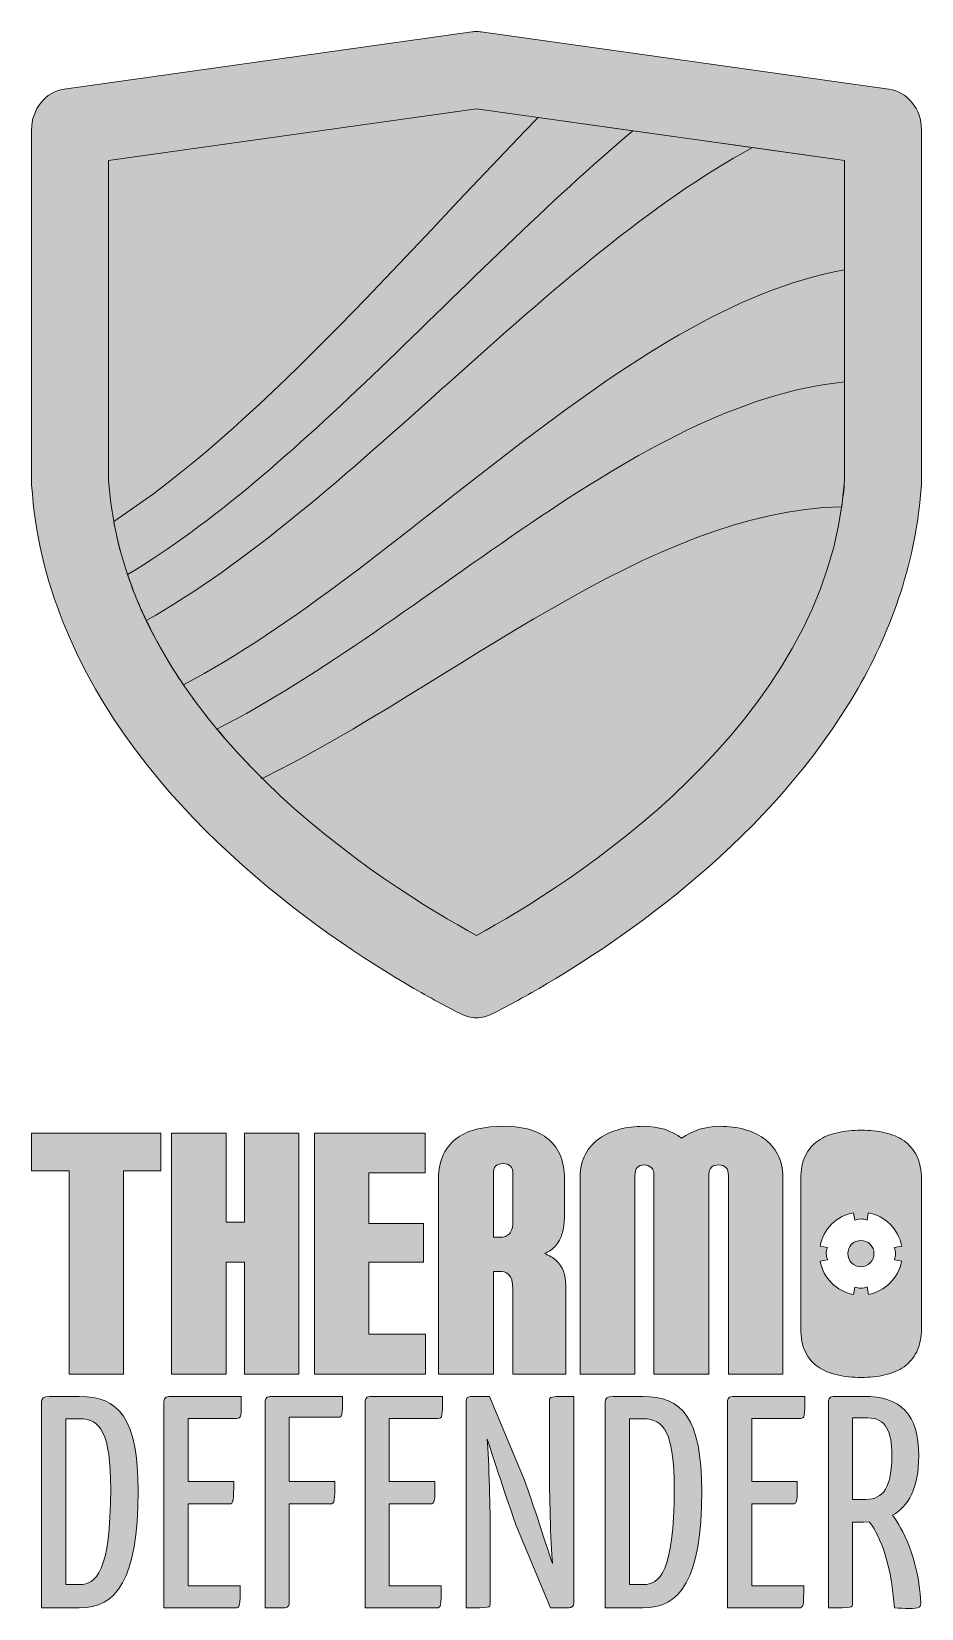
# Model space of a CAD drawing. Header units: inches. Extents: x 3.31 to 5.23, y -7.16 to -3.75.
import ezdxf

# ---------------------------------------------------------------- set-up
doc = ezdxf.new("R2010")
doc.units = ezdxf.units.IN
doc.header["$MEASUREMENT"] = 0
doc.layers.add('Shield', color=7, linetype='Continuous')
doc.layers.add('ThermoDefender', color=7, linetype='Continuous')

# ---------------------------------------------------------------- blocks, each defined once
blk = doc.blocks.new('block 3')
at = {"layer": 'ThermoDefender', "true_color": 0xffffff}
h = blk.add_hatch(color=7, dxfattribs=at)
h.dxf.hatch_style = 2
edge = h.paths.add_edge_path()
edge.add_spline(control_points=[(3.4091, -6.7049), (3.4941, -6.7049), (3.5365, -6.7513), (3.5365, -6.91), (3.5365, -7.102), (3.4895, -7.1621), (3.4091, -7.1621), (3.4091, -7.1621), (3.3275, -7.1621), (3.3275, -7.1621), (3.3275, -7.1621), (3.3275, -6.7173), (3.3275, -6.7173), (3.3275, -6.7095), (3.3314, -6.7049), (3.3451, -6.7049), (3.3451, -6.7049), (3.4091, -6.7049), (3.4091, -6.7049)], knot_values=[0, 0, 0, 0, 1, 1, 1, 2, 2, 2, 3, 3, 3, 4, 4, 4, 5, 5, 5, 6, 6, 6, 6], degree=3, periodic=1)
edge = h.paths.add_edge_path()
edge.add_spline(control_points=[(3.4105, -7.1118), (3.4444, -7.1118), (3.4771, -7.0863), (3.4771, -6.9048), (3.4771, -6.7839), (3.4549, -6.7532), (3.4105, -6.7532), (3.4105, -6.7532), (3.3804, -6.7532), (3.3804, -6.7532), (3.3804, -6.7532), (3.3804, -7.1118), (3.3804, -7.1118), (3.3804, -7.1118), (3.4105, -7.1118), (3.4105, -7.1118)], knot_values=[0, 0, 0, 0, 1, 1, 1, 2, 2, 2, 3, 3, 3, 4, 4, 4, 5, 5, 5, 5], degree=3, periodic=1)
h = blk.add_hatch(color=7, dxfattribs=at)
h.dxf.hatch_style = 2
edge = h.paths.add_edge_path()
edge.add_spline(control_points=[(3.757, -7.1144), (3.757, -7.1588), (3.757, -7.1621), (3.7465, -7.1621), (3.7465, -7.1621), (3.5924, -7.1621), (3.5924, -7.1621), (3.5924, -7.1621), (3.5924, -6.7154), (3.5924, -6.7154), (3.5924, -6.7154), (3.5924, -6.7049), (3.6028, -6.7049), (3.6028, -6.7049), (3.7596, -6.7049), (3.7596, -6.7049), (3.7596, -6.7474), (3.7596, -6.7526), (3.7498, -6.7526), (3.7498, -6.7526), (3.6446, -6.7526), (3.6446, -6.7526), (3.6446, -6.7526), (3.6446, -6.8891), (3.6446, -6.8891), (3.6446, -6.8891), (3.7432, -6.8891), (3.7432, -6.8891), (3.7432, -6.9289), (3.7432, -6.9374), (3.7335, -6.9374), (3.7335, -6.9374), (3.6446, -6.9374), (3.6446, -6.9374), (3.6446, -6.9374), (3.6446, -7.1144), (3.6446, -7.1144), (3.6446, -7.1144), (3.757, -7.1144), (3.757, -7.1144)], knot_values=[0, 0, 0, 0, 1, 1, 1, 2, 2, 2, 3, 3, 3, 4, 4, 4, 5, 5, 5, 6, 6, 6, 7, 7, 7, 8, 8, 8, 9, 9, 9, 10, 10, 10, 11, 11, 11, 12, 12, 12, 13, 13, 13, 13], degree=3, periodic=1)
h = blk.add_hatch(color=7, dxfattribs=at)
h.dxf.hatch_style = 2
edge = h.paths.add_edge_path()
edge.add_spline(control_points=[(3.9782, -6.7049), (3.9782, -6.7474), (3.9782, -6.75), (3.9684, -6.75), (3.9684, -6.75), (3.8632, -6.75), (3.8632, -6.75), (3.8632, -6.75), (3.8632, -6.8891), (3.8632, -6.8891), (3.8632, -6.8891), (3.9618, -6.8891), (3.9618, -6.8891), (3.9618, -6.9289), (3.9618, -6.9374), (3.9521, -6.9374), (3.9521, -6.9374), (3.8632, -6.9374), (3.8632, -6.9374), (3.8632, -6.9374), (3.8632, -7.1517), (3.8632, -7.1517), (3.8632, -7.1543), (3.8626, -7.1621), (3.8534, -7.1621), (3.8534, -7.1621), (3.811, -7.1621), (3.811, -7.1621), (3.811, -7.1621), (3.811, -6.7154), (3.811, -6.7154), (3.811, -6.7154), (3.811, -6.7049), (3.8214, -6.7049), (3.8214, -6.7049), (3.9782, -6.7049), (3.9782, -6.7049)], knot_values=[0, 0, 0, 0, 1, 1, 1, 2, 2, 2, 3, 3, 3, 4, 4, 4, 5, 5, 5, 6, 6, 6, 7, 7, 7, 8, 8, 8, 9, 9, 9, 10, 10, 10, 11, 11, 11, 12, 12, 12, 12], degree=3, periodic=1)
h = blk.add_hatch(color=7, dxfattribs=at)
h.dxf.hatch_style = 2
edge = h.paths.add_edge_path()
edge.add_spline(control_points=[(4.1919, -7.1144), (4.1919, -7.1588), (4.1919, -7.1621), (4.1815, -7.1621), (4.1815, -7.1621), (4.0273, -7.1621), (4.0273, -7.1621), (4.0273, -7.1621), (4.0273, -6.7154), (4.0273, -6.7154), (4.0273, -6.7154), (4.0273, -6.7049), (4.0378, -6.7049), (4.0378, -6.7049), (4.1945, -6.7049), (4.1945, -6.7049), (4.1945, -6.7474), (4.1945, -6.7526), (4.1848, -6.7526), (4.1848, -6.7526), (4.0796, -6.7526), (4.0796, -6.7526), (4.0796, -6.7526), (4.0796, -6.8891), (4.0796, -6.8891), (4.0796, -6.8891), (4.1782, -6.8891), (4.1782, -6.8891), (4.1782, -6.9289), (4.1782, -6.9374), (4.1684, -6.9374), (4.1684, -6.9374), (4.0796, -6.9374), (4.0796, -6.9374), (4.0796, -6.9374), (4.0796, -7.1144), (4.0796, -7.1144), (4.0796, -7.1144), (4.1919, -7.1144), (4.1919, -7.1144)], knot_values=[0, 0, 0, 0, 1, 1, 1, 2, 2, 2, 3, 3, 3, 4, 4, 4, 5, 5, 5, 6, 6, 6, 7, 7, 7, 8, 8, 8, 9, 9, 9, 10, 10, 10, 11, 11, 11, 12, 12, 12, 13, 13, 13, 13], degree=3, periodic=1)
h = blk.add_hatch(color=7, dxfattribs=at)
h.dxf.hatch_style = 2
edge = h.paths.add_edge_path()
edge.add_spline(control_points=[(4.4259, -6.7154), (4.4259, -6.7049), (4.4272, -6.7049), (4.4788, -6.7049), (4.4788, -6.7049), (4.4788, -7.1517), (4.4788, -7.1517), (4.4788, -7.1582), (4.4749, -7.1621), (4.4677, -7.1621), (4.4677, -7.1621), (4.4285, -7.1621), (4.4285, -7.1621), (4.4285, -7.1621), (4.3534, -6.9825), (4.3534, -6.9825), (4.3423, -6.9531), (4.3077, -6.848), (4.2913, -6.797), (4.2953, -6.8395), (4.2979, -6.9655), (4.2979, -6.9929), (4.2979, -6.9929), (4.2979, -7.1517), (4.2979, -7.1517), (4.2979, -7.1621), (4.2972, -7.1621), (4.2456, -7.1621), (4.2456, -7.1621), (4.2456, -6.7154), (4.2456, -6.7154), (4.2456, -6.7082), (4.2489, -6.7049), (4.2561, -6.7049), (4.2561, -6.7049), (4.2959, -6.7049), (4.2959, -6.7049), (4.2959, -6.7049), (4.3697, -6.8813), (4.3697, -6.8813), (4.3828, -6.9146), (4.4161, -7.0171), (4.4324, -7.0661), (4.4324, -7.0661), (4.4324, -7.0648), (4.4324, -7.0648), (4.4279, -7.0263), (4.4259, -6.8995), (4.4259, -6.8695), (4.4259, -6.8695), (4.4259, -6.7154), (4.4259, -6.7154)], knot_values=[0, 0, 0, 0, 1, 1, 1, 2, 2, 2, 3, 3, 3, 4, 4, 4, 5, 5, 5, 6, 6, 6, 7, 7, 7, 8, 8, 8, 9, 9, 9, 10, 10, 10, 11, 11, 11, 12, 12, 12, 13, 13, 13, 14, 14, 14, 15, 15, 15, 16, 16, 16, 17, 17, 17, 17], degree=3, periodic=1)
h = blk.add_hatch(color=7, dxfattribs=at)
h.dxf.hatch_style = 2
edge = h.paths.add_edge_path()
edge.add_spline(control_points=[(4.6277, -6.7049), (4.7127, -6.7049), (4.7551, -6.7513), (4.7551, -6.91), (4.7551, -7.102), (4.7081, -7.1621), (4.6277, -7.1621), (4.6277, -7.1621), (4.5461, -7.1621), (4.5461, -7.1621), (4.5461, -7.1621), (4.5461, -6.7173), (4.5461, -6.7173), (4.5461, -6.7095), (4.55, -6.7049), (4.5637, -6.7049), (4.5637, -6.7049), (4.6277, -6.7049), (4.6277, -6.7049)], knot_values=[0, 0, 0, 0, 1, 1, 1, 2, 2, 2, 3, 3, 3, 4, 4, 4, 5, 5, 5, 6, 6, 6, 6], degree=3, periodic=1)
edge = h.paths.add_edge_path()
edge.add_spline(control_points=[(4.6291, -7.1118), (4.663, -7.1118), (4.6957, -7.0863), (4.6957, -6.9048), (4.6957, -6.7839), (4.6735, -6.7532), (4.6291, -6.7532), (4.6291, -6.7532), (4.599, -6.7532), (4.599, -6.7532), (4.599, -6.7532), (4.599, -7.1118), (4.599, -7.1118), (4.599, -7.1118), (4.6291, -7.1118), (4.6291, -7.1118)], knot_values=[0, 0, 0, 0, 1, 1, 1, 2, 2, 2, 3, 3, 3, 4, 4, 4, 5, 5, 5, 5], degree=3, periodic=1)
h = blk.add_hatch(color=7, dxfattribs=at)
h.dxf.hatch_style = 2
edge = h.paths.add_edge_path()
edge.add_spline(control_points=[(4.9756, -7.1144), (4.9756, -7.1588), (4.9756, -7.1621), (4.9651, -7.1621), (4.9651, -7.1621), (4.811, -7.1621), (4.811, -7.1621), (4.811, -7.1621), (4.811, -6.7154), (4.811, -6.7154), (4.811, -6.7154), (4.811, -6.7049), (4.8214, -6.7049), (4.8214, -6.7049), (4.9782, -6.7049), (4.9782, -6.7049), (4.9782, -6.7474), (4.9782, -6.7526), (4.9684, -6.7526), (4.9684, -6.7526), (4.8632, -6.7526), (4.8632, -6.7526), (4.8632, -6.7526), (4.8632, -6.8891), (4.8632, -6.8891), (4.8632, -6.8891), (4.9618, -6.8891), (4.9618, -6.8891), (4.9618, -6.9289), (4.9618, -6.9374), (4.9521, -6.9374), (4.9521, -6.9374), (4.8632, -6.9374), (4.8632, -6.9374), (4.8632, -6.9374), (4.8632, -7.1144), (4.8632, -7.1144), (4.8632, -7.1144), (4.9756, -7.1144), (4.9756, -7.1144)], knot_values=[0, 0, 0, 0, 1, 1, 1, 2, 2, 2, 3, 3, 3, 4, 4, 4, 5, 5, 5, 6, 6, 6, 7, 7, 7, 8, 8, 8, 9, 9, 9, 10, 10, 10, 11, 11, 11, 12, 12, 12, 13, 13, 13, 13], degree=3, periodic=1)
h = blk.add_hatch(color=7, dxfattribs=at)
h.dxf.hatch_style = 2
edge = h.paths.add_edge_path()
edge.add_spline(control_points=[(5.1044, -6.7049), (5.1867, -6.7049), (5.2245, -6.7434), (5.2245, -6.8336), (5.2245, -6.9035), (5.2017, -6.9427), (5.1677, -6.9616), (5.1886, -6.9897), (5.2226, -7.0498), (5.2291, -7.1503), (5.2291, -7.1601), (5.2272, -7.1634), (5.2023, -7.1634), (5.1939, -7.1634), (5.1834, -7.1628), (5.1717, -7.1621), (5.1644, -7.0517), (5.1338, -6.9969), (5.1174, -6.976), (5.1174, -6.976), (5.105, -6.9766), (5.105, -6.9766), (5.105, -6.9766), (5.0815, -6.9766), (5.0815, -6.9766), (5.0815, -6.9766), (5.0815, -7.1517), (5.0815, -7.1517), (5.0815, -7.1621), (5.0808, -7.1621), (5.0293, -7.1621), (5.0293, -7.1621), (5.0293, -6.7154), (5.0293, -6.7154), (5.0293, -6.7154), (5.0293, -6.7049), (5.0397, -6.7049), (5.0397, -6.7049), (5.1044, -6.7049), (5.1044, -6.7049)], knot_values=[0, 0, 0, 0, 1, 1, 1, 2, 2, 2, 3, 3, 3, 4, 4, 4, 5, 5, 5, 6, 6, 6, 7, 7, 7, 8, 8, 8, 9, 9, 9, 10, 10, 10, 11, 11, 11, 12, 12, 12, 13, 13, 13, 13], degree=3, periodic=1)
edge = h.paths.add_edge_path()
edge.add_spline(control_points=[(5.1103, -6.9276), (5.1475, -6.9276), (5.1664, -6.9009), (5.1664, -6.8316), (5.1664, -6.7813), (5.1534, -6.7513), (5.1142, -6.7513), (5.1142, -6.7513), (5.0815, -6.7513), (5.0815, -6.7513), (5.0815, -6.7513), (5.0815, -6.9276), (5.0815, -6.9276), (5.0815, -6.9276), (5.1103, -6.9276), (5.1103, -6.9276)], knot_values=[0, 0, 0, 0, 1, 1, 1, 2, 2, 2, 3, 3, 3, 4, 4, 4, 5, 5, 5, 5], degree=3, periodic=1)
at = {"layer": 'ThermoDefender', "lineweight": 0}
for points, knots in [([(3.4091, -6.7049), (3.4941, -6.7049), (3.5365, -6.7513), (3.5365, -6.91), (3.5365, -7.102), (3.4895, -7.1621), (3.4091, -7.1621), (3.4091, -7.1621), (3.3275, -7.1621), (3.3275, -7.1621), (3.3275, -7.1621), (3.3275, -6.7173), (3.3275, -6.7173), (3.3275, -6.7095), (3.3314, -6.7049), (3.3451, -6.7049), (3.3451, -6.7049), (3.4091, -6.7049), (3.4091, -6.7049)], [0, 0, 0, 0, 1, 1, 1, 2, 2, 2, 3, 3, 3, 4, 4, 4, 5, 5, 5, 6, 6, 6, 6]), ([(3.757, -7.1144), (3.757, -7.1588), (3.757, -7.1621), (3.7465, -7.1621), (3.7465, -7.1621), (3.5924, -7.1621), (3.5924, -7.1621), (3.5924, -7.1621), (3.5924, -6.7154), (3.5924, -6.7154), (3.5924, -6.7154), (3.5924, -6.7049), (3.6028, -6.7049), (3.6028, -6.7049), (3.7596, -6.7049), (3.7596, -6.7049), (3.7596, -6.7474), (3.7596, -6.7526), (3.7498, -6.7526), (3.7498, -6.7526), (3.6446, -6.7526), (3.6446, -6.7526), (3.6446, -6.7526), (3.6446, -6.8891), (3.6446, -6.8891), (3.6446, -6.8891), (3.7432, -6.8891), (3.7432, -6.8891), (3.7432, -6.9289), (3.7432, -6.9374), (3.7335, -6.9374), (3.7335, -6.9374), (3.6446, -6.9374), (3.6446, -6.9374), (3.6446, -6.9374), (3.6446, -7.1144), (3.6446, -7.1144), (3.6446, -7.1144), (3.757, -7.1144), (3.757, -7.1144)], [0, 0, 0, 0, 1, 1, 1, 2, 2, 2, 3, 3, 3, 4, 4, 4, 5, 5, 5, 6, 6, 6, 7, 7, 7, 8, 8, 8, 9, 9, 9, 10, 10, 10, 11, 11, 11, 12, 12, 12, 13, 13, 13, 13]), ([(3.9782, -6.7049), (3.9782, -6.7474), (3.9782, -6.75), (3.9684, -6.75), (3.9684, -6.75), (3.8632, -6.75), (3.8632, -6.75), (3.8632, -6.75), (3.8632, -6.8891), (3.8632, -6.8891), (3.8632, -6.8891), (3.9618, -6.8891), (3.9618, -6.8891), (3.9618, -6.9289), (3.9618, -6.9374), (3.9521, -6.9374), (3.9521, -6.9374), (3.8632, -6.9374), (3.8632, -6.9374), (3.8632, -6.9374), (3.8632, -7.1517), (3.8632, -7.1517), (3.8632, -7.1543), (3.8626, -7.1621), (3.8534, -7.1621), (3.8534, -7.1621), (3.811, -7.1621), (3.811, -7.1621), (3.811, -7.1621), (3.811, -6.7154), (3.811, -6.7154), (3.811, -6.7154), (3.811, -6.7049), (3.8214, -6.7049), (3.8214, -6.7049), (3.9782, -6.7049), (3.9782, -6.7049)], [0, 0, 0, 0, 1, 1, 1, 2, 2, 2, 3, 3, 3, 4, 4, 4, 5, 5, 5, 6, 6, 6, 7, 7, 7, 8, 8, 8, 9, 9, 9, 10, 10, 10, 11, 11, 11, 12, 12, 12, 12]), ([(4.1919, -7.1144), (4.1919, -7.1588), (4.1919, -7.1621), (4.1815, -7.1621), (4.1815, -7.1621), (4.0273, -7.1621), (4.0273, -7.1621), (4.0273, -7.1621), (4.0273, -6.7154), (4.0273, -6.7154), (4.0273, -6.7154), (4.0273, -6.7049), (4.0378, -6.7049), (4.0378, -6.7049), (4.1945, -6.7049), (4.1945, -6.7049), (4.1945, -6.7474), (4.1945, -6.7526), (4.1848, -6.7526), (4.1848, -6.7526), (4.0796, -6.7526), (4.0796, -6.7526), (4.0796, -6.7526), (4.0796, -6.8891), (4.0796, -6.8891), (4.0796, -6.8891), (4.1782, -6.8891), (4.1782, -6.8891), (4.1782, -6.9289), (4.1782, -6.9374), (4.1684, -6.9374), (4.1684, -6.9374), (4.0796, -6.9374), (4.0796, -6.9374), (4.0796, -6.9374), (4.0796, -7.1144), (4.0796, -7.1144), (4.0796, -7.1144), (4.1919, -7.1144), (4.1919, -7.1144)], [0, 0, 0, 0, 1, 1, 1, 2, 2, 2, 3, 3, 3, 4, 4, 4, 5, 5, 5, 6, 6, 6, 7, 7, 7, 8, 8, 8, 9, 9, 9, 10, 10, 10, 11, 11, 11, 12, 12, 12, 13, 13, 13, 13]), ([(4.4259, -6.7154), (4.4259, -6.7049), (4.4272, -6.7049), (4.4788, -6.7049), (4.4788, -6.7049), (4.4788, -7.1517), (4.4788, -7.1517), (4.4788, -7.1582), (4.4749, -7.1621), (4.4677, -7.1621), (4.4677, -7.1621), (4.4285, -7.1621), (4.4285, -7.1621), (4.4285, -7.1621), (4.3534, -6.9825), (4.3534, -6.9825), (4.3423, -6.9531), (4.3077, -6.848), (4.2913, -6.797), (4.2953, -6.8395), (4.2979, -6.9655), (4.2979, -6.9929), (4.2979, -6.9929), (4.2979, -7.1517), (4.2979, -7.1517), (4.2979, -7.1621), (4.2972, -7.1621), (4.2456, -7.1621), (4.2456, -7.1621), (4.2456, -6.7154), (4.2456, -6.7154), (4.2456, -6.7082), (4.2489, -6.7049), (4.2561, -6.7049), (4.2561, -6.7049), (4.2959, -6.7049), (4.2959, -6.7049), (4.2959, -6.7049), (4.3697, -6.8813), (4.3697, -6.8813), (4.3828, -6.9146), (4.4161, -7.0171), (4.4324, -7.0661), (4.4324, -7.0661), (4.4324, -7.0648), (4.4324, -7.0648), (4.4279, -7.0263), (4.4259, -6.8995), (4.4259, -6.8695), (4.4259, -6.8695), (4.4259, -6.7154), (4.4259, -6.7154)], [0, 0, 0, 0, 1, 1, 1, 2, 2, 2, 3, 3, 3, 4, 4, 4, 5, 5, 5, 6, 6, 6, 7, 7, 7, 8, 8, 8, 9, 9, 9, 10, 10, 10, 11, 11, 11, 12, 12, 12, 13, 13, 13, 14, 14, 14, 15, 15, 15, 16, 16, 16, 17, 17, 17, 17]), ([(4.6277, -6.7049), (4.7127, -6.7049), (4.7551, -6.7513), (4.7551, -6.91), (4.7551, -7.102), (4.7081, -7.1621), (4.6277, -7.1621), (4.6277, -7.1621), (4.5461, -7.1621), (4.5461, -7.1621), (4.5461, -7.1621), (4.5461, -6.7173), (4.5461, -6.7173), (4.5461, -6.7095), (4.55, -6.7049), (4.5637, -6.7049), (4.5637, -6.7049), (4.6277, -6.7049), (4.6277, -6.7049)], [0, 0, 0, 0, 1, 1, 1, 2, 2, 2, 3, 3, 3, 4, 4, 4, 5, 5, 5, 6, 6, 6, 6]), ([(4.9756, -7.1144), (4.9756, -7.1588), (4.9756, -7.1621), (4.9651, -7.1621), (4.9651, -7.1621), (4.811, -7.1621), (4.811, -7.1621), (4.811, -7.1621), (4.811, -6.7154), (4.811, -6.7154), (4.811, -6.7154), (4.811, -6.7049), (4.8214, -6.7049), (4.8214, -6.7049), (4.9782, -6.7049), (4.9782, -6.7049), (4.9782, -6.7474), (4.9782, -6.7526), (4.9684, -6.7526), (4.9684, -6.7526), (4.8632, -6.7526), (4.8632, -6.7526), (4.8632, -6.7526), (4.8632, -6.8891), (4.8632, -6.8891), (4.8632, -6.8891), (4.9618, -6.8891), (4.9618, -6.8891), (4.9618, -6.9289), (4.9618, -6.9374), (4.9521, -6.9374), (4.9521, -6.9374), (4.8632, -6.9374), (4.8632, -6.9374), (4.8632, -6.9374), (4.8632, -7.1144), (4.8632, -7.1144), (4.8632, -7.1144), (4.9756, -7.1144), (4.9756, -7.1144)], [0, 0, 0, 0, 1, 1, 1, 2, 2, 2, 3, 3, 3, 4, 4, 4, 5, 5, 5, 6, 6, 6, 7, 7, 7, 8, 8, 8, 9, 9, 9, 10, 10, 10, 11, 11, 11, 12, 12, 12, 13, 13, 13, 13]), ([(5.1044, -6.7049), (5.1867, -6.7049), (5.2245, -6.7434), (5.2245, -6.8336), (5.2245, -6.9035), (5.2017, -6.9427), (5.1677, -6.9616), (5.1886, -6.9897), (5.2226, -7.0498), (5.2291, -7.1503), (5.2291, -7.1601), (5.2272, -7.1634), (5.2023, -7.1634), (5.1939, -7.1634), (5.1834, -7.1628), (5.1717, -7.1621), (5.1644, -7.0517), (5.1338, -6.9969), (5.1174, -6.976), (5.1174, -6.976), (5.105, -6.9766), (5.105, -6.9766), (5.105, -6.9766), (5.0815, -6.9766), (5.0815, -6.9766), (5.0815, -6.9766), (5.0815, -7.1517), (5.0815, -7.1517), (5.0815, -7.1621), (5.0808, -7.1621), (5.0293, -7.1621), (5.0293, -7.1621), (5.0293, -6.7154), (5.0293, -6.7154), (5.0293, -6.7154), (5.0293, -6.7049), (5.0397, -6.7049), (5.0397, -6.7049), (5.1044, -6.7049), (5.1044, -6.7049)], [0, 0, 0, 0, 1, 1, 1, 2, 2, 2, 3, 3, 3, 4, 4, 4, 5, 5, 5, 6, 6, 6, 7, 7, 7, 8, 8, 8, 9, 9, 9, 10, 10, 10, 11, 11, 11, 12, 12, 12, 13, 13, 13, 13]), ([(5.1103, -6.9276), (5.1475, -6.9276), (5.1664, -6.9009), (5.1664, -6.8316), (5.1664, -6.7813), (5.1534, -6.7513), (5.1142, -6.7513), (5.1142, -6.7513), (5.0815, -6.7513), (5.0815, -6.7513), (5.0815, -6.7513), (5.0815, -6.9276), (5.0815, -6.9276), (5.0815, -6.9276), (5.1103, -6.9276), (5.1103, -6.9276)], [0, 0, 0, 0, 1, 1, 1, 2, 2, 2, 3, 3, 3, 4, 4, 4, 5, 5, 5, 5]), ([(3.4105, -7.1118), (3.4444, -7.1118), (3.4771, -7.0863), (3.4771, -6.9048), (3.4771, -6.7839), (3.4549, -6.7532), (3.4105, -6.7532), (3.4105, -6.7532), (3.3804, -6.7532), (3.3804, -6.7532), (3.3804, -6.7532), (3.3804, -7.1118), (3.3804, -7.1118), (3.3804, -7.1118), (3.4105, -7.1118), (3.4105, -7.1118)], [0, 0, 0, 0, 1, 1, 1, 2, 2, 2, 3, 3, 3, 4, 4, 4, 5, 5, 5, 5]), ([(4.6291, -7.1118), (4.663, -7.1118), (4.6957, -7.0863), (4.6957, -6.9048), (4.6957, -6.7839), (4.6735, -6.7532), (4.6291, -6.7532), (4.6291, -6.7532), (4.599, -6.7532), (4.599, -6.7532), (4.599, -6.7532), (4.599, -7.1118), (4.599, -7.1118), (4.599, -7.1118), (4.6291, -7.1118), (4.6291, -7.1118)], [0, 0, 0, 0, 1, 1, 1, 2, 2, 2, 3, 3, 3, 4, 4, 4, 5, 5, 5, 5])]:
    blk.add_open_spline(points, degree=3, knots=knots, dxfattribs=at)
blk = doc.blocks.new('block 2')
at = {"layer": 'ThermoDefender', "true_color": 0xffffff}
h = blk.add_hatch(color=7, dxfattribs=at)
h.dxf.hatch_style = 2
h.paths.add_polyline_path([(3.306, -6.1357), (3.306, -6.2172), (3.3873, -6.2172), (3.3873, -6.6567), (3.5052, -6.6567), (3.5052, -6.2172), (3.5859, -6.2172), (3.5859, -6.1357)])
h = blk.add_hatch(color=7, dxfattribs=at)
h.dxf.hatch_style = 2
h.paths.add_polyline_path([(3.7665, -6.1357), (3.7665, -6.3283), (3.7266, -6.3283), (3.7266, -6.1357), (3.6087, -6.1357), (3.6087, -6.6567), (3.7266, -6.6567), (3.7266, -6.4146), (3.7665, -6.4146), (3.7665, -6.6567), (3.8839, -6.6567), (3.8839, -6.1357)])
h = blk.add_hatch(color=7, dxfattribs=at)
h.dxf.hatch_style = 2
h.paths.add_polyline_path([(4.0355, -6.5703), (4.0355, -6.4146), (4.1536, -6.4146), (4.1536, -6.3311), (4.0355, -6.3311), (4.0355, -6.2214), (4.1572, -6.2214), (4.1572, -6.1357), (3.9176, -6.1357), (3.9176, -6.6567), (4.1578, -6.6567), (4.1578, -6.5703)])
h = blk.add_hatch(color=7, dxfattribs=at)
h.dxf.hatch_style = 2
edge = h.paths.add_edge_path()
edge.add_spline(control_points=[(4.4405, -6.4112), (4.4339, -6.405), (4.4255, -6.4), (4.4154, -6.3961), (4.4253, -6.3918), (4.4334, -6.386), (4.4396, -6.3788), (4.452, -6.3643), (4.4583, -6.3437), (4.4583, -6.3177), (4.4583, -6.3177), (4.4583, -6.2355), (4.4583, -6.2355), (4.4583, -6.2141), (4.4549, -6.1959), (4.4483, -6.1814), (4.4416, -6.1667), (4.432, -6.1546), (4.4198, -6.1455), (4.4078, -6.1366), (4.3936, -6.1302), (4.3775, -6.1264), (4.346, -6.1189), (4.3047, -6.1191), (4.272, -6.1264), (4.255, -6.1301), (4.24, -6.1364), (4.2275, -6.145), (4.2146, -6.1538), (4.2044, -6.1659), (4.1971, -6.1808), (4.1898, -6.1956), (4.1861, -6.2138), (4.1861, -6.2349), (4.1861, -6.2349), (4.1861, -6.6567), (4.1861, -6.6567), (4.1861, -6.6567), (4.3046, -6.6567), (4.3046, -6.6567), (4.3046, -6.6567), (4.3046, -6.4345), (4.3046, -6.4345), (4.3046, -6.4345), (4.318, -6.4345), (4.318, -6.4345), (4.3315, -6.4345), (4.3469, -6.439), (4.3469, -6.4741), (4.3469, -6.4741), (4.3469, -6.6567), (4.3469, -6.6567), (4.3469, -6.6567), (4.4612, -6.6567), (4.4612, -6.6567), (4.4612, -6.6567), (4.4612, -6.4642), (4.4612, -6.4642), (4.4612, -6.442), (4.4542, -6.4242), (4.4405, -6.4112)], knot_values=[0, 0, 0, 0, 1, 1, 1, 2, 2, 2, 3, 3, 3, 4, 4, 4, 5, 5, 5, 6, 6, 6, 7, 7, 7, 8, 8, 8, 9, 9, 9, 10, 10, 10, 11, 11, 11, 12, 12, 12, 13, 13, 13, 14, 14, 14, 15, 15, 15, 16, 16, 16, 17, 17, 17, 18, 18, 18, 19, 19, 19, 20, 20, 20, 20], degree=3, periodic=1)
edge = h.paths.add_edge_path()
edge.add_spline(control_points=[(4.318, -6.3608), (4.318, -6.3608), (4.3046, -6.3608), (4.3046, -6.3608), (4.3046, -6.3608), (4.3046, -6.2249), (4.3046, -6.2249), (4.3046, -6.2084), (4.3107, -6.2016), (4.3257, -6.2016), (4.3408, -6.2016), (4.3469, -6.2084), (4.3469, -6.2249), (4.3469, -6.2249), (4.3469, -6.324), (4.3469, -6.324), (4.3469, -6.338), (4.3443, -6.3481), (4.3395, -6.3532), (4.3346, -6.3583), (4.3276, -6.3608), (4.318, -6.3608)], knot_values=[0, 0, 0, 0, 1, 1, 1, 2, 2, 2, 3, 3, 3, 4, 4, 4, 5, 5, 5, 6, 6, 6, 7, 7, 7, 7], degree=3, periodic=1)
h = blk.add_hatch(color=7, dxfattribs=at)
h.dxf.hatch_style = 2
edge = h.paths.add_edge_path()
edge.add_spline(control_points=[(4.9192, -6.1812), (4.9116, -6.1674), (4.9015, -6.1558), (4.8891, -6.1469), (4.8768, -6.1381), (4.8624, -6.1314), (4.8462, -6.1272), (4.8303, -6.123), (4.8133, -6.1209), (4.7957, -6.1209), (4.7632, -6.1209), (4.735, -6.1296), (4.7116, -6.1467), (4.6899, -6.1296), (4.6621, -6.1209), (4.6289, -6.1209), (4.6113, -6.1209), (4.5942, -6.123), (4.5781, -6.1272), (4.5618, -6.1314), (4.5471, -6.138), (4.5345, -6.1468), (4.5215, -6.1558), (4.5112, -6.1674), (4.5036, -6.1812), (4.4961, -6.1952), (4.4922, -6.2118), (4.4922, -6.2306), (4.4922, -6.2306), (4.4922, -6.6567), (4.4922, -6.6567), (4.4922, -6.6567), (4.6107, -6.6567), (4.6107, -6.6567), (4.6107, -6.6567), (4.6107, -6.2278), (4.6107, -6.2278), (4.6107, -6.2112), (4.6169, -6.2044), (4.6319, -6.2044), (4.6366, -6.2044), (4.6411, -6.2063), (4.6457, -6.2102), (4.6499, -6.2138), (4.6519, -6.218), (4.6519, -6.2235), (4.6519, -6.2235), (4.6519, -6.6567), (4.6519, -6.6567), (4.6519, -6.6567), (4.7704, -6.6567), (4.7704, -6.6567), (4.7704, -6.6567), (4.7704, -6.2306), (4.7704, -6.2306), (4.7704, -6.2075), (4.7808, -6.2044), (4.7909, -6.2044), (4.8064, -6.2044), (4.8127, -6.2112), (4.8127, -6.2278), (4.8127, -6.2278), (4.8127, -6.6567), (4.8127, -6.6567), (4.8127, -6.6567), (4.9306, -6.6567), (4.9306, -6.6567), (4.9306, -6.6567), (4.9306, -6.2306), (4.9306, -6.2306), (4.9306, -6.2118), (4.9267, -6.1952), (4.9192, -6.1812)], knot_values=[0, 0, 0, 0, 1, 1, 1, 2, 2, 2, 3, 3, 3, 4, 4, 4, 5, 5, 5, 6, 6, 6, 7, 7, 7, 8, 8, 8, 9, 9, 9, 10, 10, 10, 11, 11, 11, 12, 12, 12, 13, 13, 13, 14, 14, 14, 15, 15, 15, 16, 16, 16, 17, 17, 17, 18, 18, 18, 19, 19, 19, 20, 20, 20, 21, 21, 21, 22, 22, 22, 23, 23, 23, 24, 24, 24, 24], degree=3, periodic=1)
h = blk.add_hatch(color=7, dxfattribs=at)
h.dxf.hatch_style = 2
edge = h.paths.add_edge_path()
edge.add_spline(control_points=[(5.2202, -6.1849), (5.2135, -6.1715), (5.2043, -6.1606), (5.1926, -6.1524), (5.1809, -6.1441), (5.1672, -6.1382), (5.1513, -6.1347), (5.1355, -6.1311), (5.1185, -6.1294), (5.1003, -6.1294), (5.0817, -6.1294), (5.0644, -6.1311), (5.0484, -6.1347), (5.0324, -6.1382), (5.0185, -6.144), (5.0069, -6.152), (4.9952, -6.1601), (4.986, -6.1709), (4.9793, -6.1846), (4.9725, -6.1983), (4.9692, -6.215), (4.9692, -6.2349), (4.9692, -6.2349), (4.9692, -6.5583), (4.9692, -6.5583), (4.9692, -6.5781), (4.9725, -6.5949), (4.9793, -6.6086), (4.986, -6.6223), (4.9952, -6.6331), (5.0069, -6.6411), (5.0185, -6.6491), (5.0324, -6.6549), (5.0484, -6.6585), (5.0644, -6.662), (5.0817, -6.6638), (5.1003, -6.6638), (5.1185, -6.6638), (5.1355, -6.662), (5.1513, -6.6585), (5.1672, -6.6549), (5.1809, -6.649), (5.1926, -6.6408), (5.2043, -6.6325), (5.2135, -6.6217), (5.2202, -6.6082), (5.2269, -6.5948), (5.2303, -6.5779), (5.2303, -6.5576), (5.2303, -6.5576), (5.2303, -6.2355), (5.2303, -6.2355), (5.2303, -6.2153), (5.2269, -6.1984), (5.2202, -6.1849)], knot_values=[0, 0, 0, 0, 1, 1, 1, 2, 2, 2, 3, 3, 3, 4, 4, 4, 5, 5, 5, 6, 6, 6, 7, 7, 7, 8, 8, 8, 9, 9, 9, 10, 10, 10, 11, 11, 11, 12, 12, 12, 13, 13, 13, 14, 14, 14, 15, 15, 15, 16, 16, 16, 17, 17, 17, 18, 18, 18, 18], degree=3, periodic=1)
edge = h.paths.add_edge_path()
edge.add_spline(control_points=[(5.1155, -6.4843), (5.1155, -6.4843), (5.1126, -6.4681), (5.1126, -6.4681), (5.1041, -6.4717), (5.0945, -6.4719), (5.0859, -6.4685), (5.0859, -6.4685), (5.0831, -6.4843), (5.0831, -6.4843), (5.0465, -6.4776), (5.0178, -6.4489), (5.0111, -6.4123), (5.0111, -6.4123), (5.0273, -6.4094), (5.0273, -6.4094), (5.0236, -6.4009), (5.0235, -6.3913), (5.0269, -6.3827), (5.0269, -6.3827), (5.0111, -6.3799), (5.0111, -6.3799), (5.0178, -6.3433), (5.0464, -6.3146), (5.0831, -6.3079), (5.0831, -6.3079), (5.0859, -6.3241), (5.0859, -6.3241), (5.0944, -6.3205), (5.104, -6.3203), (5.1126, -6.3237), (5.1126, -6.3237), (5.1154, -6.3079), (5.1154, -6.3079), (5.1521, -6.3146), (5.1807, -6.3433), (5.1875, -6.3799), (5.1875, -6.3799), (5.1712, -6.3828), (5.1712, -6.3828), (5.1749, -6.3912), (5.1751, -6.4009), (5.1717, -6.4095), (5.1717, -6.4095), (5.1875, -6.4123), (5.1875, -6.4123), (5.1808, -6.4489), (5.1521, -6.4776), (5.1155, -6.4843)], knot_values=[0, 0, 0, 0, 1, 1, 1, 2, 2, 2, 3, 3, 3, 4, 4, 4, 5, 5, 5, 6, 6, 6, 7, 7, 7, 8, 8, 8, 9, 9, 9, 10, 10, 10, 11, 11, 11, 12, 12, 12, 13, 13, 13, 14, 14, 14, 15, 15, 15, 16, 16, 16, 16], degree=3, periodic=1)
h = blk.add_hatch(color=7, dxfattribs=at)
h.dxf.hatch_style = 2
edge = h.paths.add_edge_path()
edge.add_spline(control_points=[(5.0792, -6.376), (5.0682, -6.3871), (5.0682, -6.4051), (5.0792, -6.4161), (5.0903, -6.4272), (5.1082, -6.4272), (5.1193, -6.4161), (5.1304, -6.4051), (5.1304, -6.3871), (5.1193, -6.376), (5.1082, -6.365), (5.0903, -6.365), (5.0792, -6.376)], knot_values=[0, 0, 0, 0, 1, 1, 1, 2, 2, 2, 3, 3, 3, 4, 4, 4, 4], degree=3, periodic=1)
at = {"layer": 'ThermoDefender', "lineweight": 0}
for points in [[(3.306, -6.1357), (3.306, -6.2172), (3.3873, -6.2172), (3.3873, -6.6567), (3.5052, -6.6567), (3.5052, -6.2172), (3.5859, -6.2172), (3.5859, -6.1357), (3.306, -6.1357)], [(3.7665, -6.1357), (3.7665, -6.3283), (3.7266, -6.3283), (3.7266, -6.1357), (3.6087, -6.1357), (3.6087, -6.6567), (3.7266, -6.6567), (3.7266, -6.4146), (3.7665, -6.4146), (3.7665, -6.6567), (3.8839, -6.6567), (3.8839, -6.1357), (3.7665, -6.1357)], [(4.0355, -6.5703), (4.0355, -6.4146), (4.1536, -6.4146), (4.1536, -6.3311), (4.0355, -6.3311), (4.0355, -6.2214), (4.1572, -6.2214), (4.1572, -6.1357), (3.9176, -6.1357), (3.9176, -6.6567), (4.1578, -6.6567), (4.1578, -6.5703), (4.0355, -6.5703)]]:
    blk.add_lwpolyline(points, dxfattribs=at)
for points, knots in [([(4.4405, -6.4112), (4.4339, -6.405), (4.4255, -6.4), (4.4154, -6.3961), (4.4253, -6.3918), (4.4334, -6.386), (4.4396, -6.3788), (4.452, -6.3643), (4.4583, -6.3437), (4.4583, -6.3177), (4.4583, -6.3177), (4.4583, -6.2355), (4.4583, -6.2355), (4.4583, -6.2141), (4.4549, -6.1959), (4.4483, -6.1814), (4.4416, -6.1667), (4.432, -6.1546), (4.4198, -6.1455), (4.4078, -6.1366), (4.3936, -6.1302), (4.3775, -6.1264), (4.346, -6.1189), (4.3047, -6.1191), (4.272, -6.1264), (4.255, -6.1301), (4.24, -6.1364), (4.2275, -6.145), (4.2146, -6.1538), (4.2044, -6.1659), (4.1971, -6.1808), (4.1898, -6.1956), (4.1861, -6.2138), (4.1861, -6.2349), (4.1861, -6.2349), (4.1861, -6.6567), (4.1861, -6.6567), (4.1861, -6.6567), (4.3046, -6.6567), (4.3046, -6.6567), (4.3046, -6.6567), (4.3046, -6.4345), (4.3046, -6.4345), (4.3046, -6.4345), (4.318, -6.4345), (4.318, -6.4345), (4.3315, -6.4345), (4.3469, -6.439), (4.3469, -6.4741), (4.3469, -6.4741), (4.3469, -6.6567), (4.3469, -6.6567), (4.3469, -6.6567), (4.4612, -6.6567), (4.4612, -6.6567), (4.4612, -6.6567), (4.4612, -6.4642), (4.4612, -6.4642), (4.4612, -6.442), (4.4542, -6.4242), (4.4405, -6.4112)], [0, 0, 0, 0, 1, 1, 1, 2, 2, 2, 3, 3, 3, 4, 4, 4, 5, 5, 5, 6, 6, 6, 7, 7, 7, 8, 8, 8, 9, 9, 9, 10, 10, 10, 11, 11, 11, 12, 12, 12, 13, 13, 13, 14, 14, 14, 15, 15, 15, 16, 16, 16, 17, 17, 17, 18, 18, 18, 19, 19, 19, 20, 20, 20, 20]), ([(4.9192, -6.1812), (4.9116, -6.1674), (4.9015, -6.1558), (4.8891, -6.1469), (4.8768, -6.1381), (4.8624, -6.1314), (4.8462, -6.1272), (4.8303, -6.123), (4.8133, -6.1209), (4.7957, -6.1209), (4.7632, -6.1209), (4.735, -6.1296), (4.7116, -6.1467), (4.6899, -6.1296), (4.6621, -6.1209), (4.6289, -6.1209), (4.6113, -6.1209), (4.5942, -6.123), (4.5781, -6.1272), (4.5618, -6.1314), (4.5471, -6.138), (4.5345, -6.1468), (4.5215, -6.1558), (4.5112, -6.1674), (4.5036, -6.1812), (4.4961, -6.1952), (4.4922, -6.2118), (4.4922, -6.2306), (4.4922, -6.2306), (4.4922, -6.6567), (4.4922, -6.6567), (4.4922, -6.6567), (4.6107, -6.6567), (4.6107, -6.6567), (4.6107, -6.6567), (4.6107, -6.2278), (4.6107, -6.2278), (4.6107, -6.2112), (4.6169, -6.2044), (4.6319, -6.2044), (4.6366, -6.2044), (4.6411, -6.2063), (4.6457, -6.2102), (4.6499, -6.2138), (4.6519, -6.218), (4.6519, -6.2235), (4.6519, -6.2235), (4.6519, -6.6567), (4.6519, -6.6567), (4.6519, -6.6567), (4.7704, -6.6567), (4.7704, -6.6567), (4.7704, -6.6567), (4.7704, -6.2306), (4.7704, -6.2306), (4.7704, -6.2075), (4.7808, -6.2044), (4.7909, -6.2044), (4.8064, -6.2044), (4.8127, -6.2112), (4.8127, -6.2278), (4.8127, -6.2278), (4.8127, -6.6567), (4.8127, -6.6567), (4.8127, -6.6567), (4.9306, -6.6567), (4.9306, -6.6567), (4.9306, -6.6567), (4.9306, -6.2306), (4.9306, -6.2306), (4.9306, -6.2118), (4.9267, -6.1952), (4.9192, -6.1812)], [0, 0, 0, 0, 1, 1, 1, 2, 2, 2, 3, 3, 3, 4, 4, 4, 5, 5, 5, 6, 6, 6, 7, 7, 7, 8, 8, 8, 9, 9, 9, 10, 10, 10, 11, 11, 11, 12, 12, 12, 13, 13, 13, 14, 14, 14, 15, 15, 15, 16, 16, 16, 17, 17, 17, 18, 18, 18, 19, 19, 19, 20, 20, 20, 21, 21, 21, 22, 22, 22, 23, 23, 23, 24, 24, 24, 24]), ([(5.2202, -6.1849), (5.2135, -6.1715), (5.2043, -6.1606), (5.1926, -6.1524), (5.1809, -6.1441), (5.1672, -6.1382), (5.1513, -6.1347), (5.1355, -6.1311), (5.1185, -6.1294), (5.1003, -6.1294), (5.0817, -6.1294), (5.0644, -6.1311), (5.0484, -6.1347), (5.0324, -6.1382), (5.0185, -6.144), (5.0069, -6.152), (4.9952, -6.1601), (4.986, -6.1709), (4.9793, -6.1846), (4.9725, -6.1983), (4.9692, -6.215), (4.9692, -6.2349), (4.9692, -6.2349), (4.9692, -6.5583), (4.9692, -6.5583), (4.9692, -6.5781), (4.9725, -6.5949), (4.9793, -6.6086), (4.986, -6.6223), (4.9952, -6.6331), (5.0069, -6.6411), (5.0185, -6.6491), (5.0324, -6.6549), (5.0484, -6.6585), (5.0644, -6.662), (5.0817, -6.6638), (5.1003, -6.6638), (5.1185, -6.6638), (5.1355, -6.662), (5.1513, -6.6585), (5.1672, -6.6549), (5.1809, -6.649), (5.1926, -6.6408), (5.2043, -6.6325), (5.2135, -6.6217), (5.2202, -6.6082), (5.2269, -6.5948), (5.2303, -6.5779), (5.2303, -6.5576), (5.2303, -6.5576), (5.2303, -6.2355), (5.2303, -6.2355), (5.2303, -6.2153), (5.2269, -6.1984), (5.2202, -6.1849)], [0, 0, 0, 0, 1, 1, 1, 2, 2, 2, 3, 3, 3, 4, 4, 4, 5, 5, 5, 6, 6, 6, 7, 7, 7, 8, 8, 8, 9, 9, 9, 10, 10, 10, 11, 11, 11, 12, 12, 12, 13, 13, 13, 14, 14, 14, 15, 15, 15, 16, 16, 16, 17, 17, 17, 18, 18, 18, 18]), ([(4.318, -6.3608), (4.318, -6.3608), (4.3046, -6.3608), (4.3046, -6.3608), (4.3046, -6.3608), (4.3046, -6.2249), (4.3046, -6.2249), (4.3046, -6.2084), (4.3107, -6.2016), (4.3257, -6.2016), (4.3408, -6.2016), (4.3469, -6.2084), (4.3469, -6.2249), (4.3469, -6.2249), (4.3469, -6.324), (4.3469, -6.324), (4.3469, -6.338), (4.3443, -6.3481), (4.3395, -6.3532), (4.3346, -6.3583), (4.3276, -6.3608), (4.318, -6.3608)], [0, 0, 0, 0, 1, 1, 1, 2, 2, 2, 3, 3, 3, 4, 4, 4, 5, 5, 5, 6, 6, 6, 7, 7, 7, 7]), ([(5.1155, -6.4843), (5.1155, -6.4843), (5.1126, -6.4681), (5.1126, -6.4681), (5.1041, -6.4717), (5.0945, -6.4719), (5.0859, -6.4685), (5.0859, -6.4685), (5.0831, -6.4843), (5.0831, -6.4843), (5.0465, -6.4776), (5.0178, -6.4489), (5.0111, -6.4123), (5.0111, -6.4123), (5.0273, -6.4094), (5.0273, -6.4094), (5.0236, -6.4009), (5.0235, -6.3913), (5.0269, -6.3827), (5.0269, -6.3827), (5.0111, -6.3799), (5.0111, -6.3799), (5.0178, -6.3433), (5.0464, -6.3146), (5.0831, -6.3079), (5.0831, -6.3079), (5.0859, -6.3241), (5.0859, -6.3241), (5.0944, -6.3205), (5.104, -6.3203), (5.1126, -6.3237), (5.1126, -6.3237), (5.1154, -6.3079), (5.1154, -6.3079), (5.1521, -6.3146), (5.1807, -6.3433), (5.1875, -6.3799), (5.1875, -6.3799), (5.1712, -6.3828), (5.1712, -6.3828), (5.1749, -6.3912), (5.1751, -6.4009), (5.1717, -6.4095), (5.1717, -6.4095), (5.1875, -6.4123), (5.1875, -6.4123), (5.1808, -6.4489), (5.1521, -6.4776), (5.1155, -6.4843)], [0, 0, 0, 0, 1, 1, 1, 2, 2, 2, 3, 3, 3, 4, 4, 4, 5, 5, 5, 6, 6, 6, 7, 7, 7, 8, 8, 8, 9, 9, 9, 10, 10, 10, 11, 11, 11, 12, 12, 12, 13, 13, 13, 14, 14, 14, 15, 15, 15, 16, 16, 16, 16]), ([(5.0792, -6.376), (5.0682, -6.3871), (5.0682, -6.4051), (5.0792, -6.4161), (5.0903, -6.4272), (5.1082, -6.4272), (5.1193, -6.4161), (5.1304, -6.4051), (5.1304, -6.3871), (5.1193, -6.376), (5.1082, -6.365), (5.0903, -6.365), (5.0792, -6.376)], [0, 0, 0, 0, 1, 1, 1, 2, 2, 2, 3, 3, 3, 4, 4, 4, 4])]:
    blk.add_open_spline(points, degree=3, knots=knots, dxfattribs=at)
at = {"layer": 'ThermoDefender'}
blk.add_blockref('block 3', (0, 0), dxfattribs=at)
blk = doc.blocks.new('block 4')
at = {"layer": 'Shield', "true_color": 0x8c2a90}
h = blk.add_hatch(color=217, dxfattribs=at)
h.dxf.hatch_style = 2
edge = h.paths.add_edge_path()
edge.add_spline(control_points=[(4.4014, -3.9396), (4.0955, -4.2539), (3.7895, -4.6143), (3.4836, -4.8128), (3.4909, -4.8522), (3.5011, -4.8905), (3.5137, -4.9278), (3.8779, -4.7108), (4.2421, -4.274), (4.6063, -3.9683), (4.6063, -3.9683), (4.4014, -3.9396), (4.4014, -3.9396)], knot_values=[0, 0, 0, 0, 1, 1, 1, 2, 2, 2, 3, 3, 3, 4, 4, 4, 4], degree=3, periodic=1)
h = blk.add_hatch(color=217, dxfattribs=at)
h.dxf.hatch_style = 2
edge = h.paths.add_edge_path()
edge.add_spline(control_points=[(5.064, -4.7247), (5.064, -4.7247), (5.064, -4.5112), (5.064, -4.5112), (4.6116, -4.5564), (4.1593, -5.0308), (3.7069, -5.2619), (3.7382, -5.2995), (3.7711, -5.3351), (3.805, -5.3686), (4.2226, -5.1624), (4.6402, -4.7901), (5.0578, -4.7812), (5.0605, -4.7626), (5.0626, -4.7438), (5.064, -4.7247)], knot_values=[0, 0, 0, 0, 1, 1, 1, 2, 2, 2, 3, 3, 3, 4, 4, 4, 5, 5, 5, 5], degree=3, periodic=1)
at = {"layer": 'Shield', "lineweight": 0}
for points, knots in [([(4.4014, -3.9396), (4.0955, -4.2539), (3.7895, -4.6143), (3.4836, -4.8128), (3.4909, -4.8522), (3.5011, -4.8905), (3.5137, -4.9278), (3.8779, -4.7108), (4.2421, -4.274), (4.6063, -3.9683), (4.6063, -3.9683), (4.4014, -3.9396), (4.4014, -3.9396)], [0, 0, 0, 0, 1, 1, 1, 2, 2, 2, 3, 3, 3, 4, 4, 4, 4]), ([(5.064, -4.7247), (5.064, -4.7247), (5.064, -4.5112), (5.064, -4.5112), (4.6116, -4.5564), (4.1593, -5.0308), (3.7069, -5.2619), (3.7382, -5.2995), (3.7711, -5.3351), (3.805, -5.3686), (4.2226, -5.1624), (4.6402, -4.7901), (5.0578, -4.7812), (5.0605, -4.7626), (5.0626, -4.7438), (5.064, -4.7247)], [0, 0, 0, 0, 1, 1, 1, 2, 2, 2, 3, 3, 3, 4, 4, 4, 5, 5, 5, 5])]:
    blk.add_open_spline(points, degree=3, knots=knots, dxfattribs=at)
blk = doc.blocks.new('block 5')
at = {"layer": 'Shield', "true_color": 0xda1931}
h = blk.add_hatch(color=242, dxfattribs=at)
h.dxf.hatch_style = 2
edge = h.paths.add_edge_path()
edge.add_spline(control_points=[(4.6063, -3.9683), (4.2421, -4.274), (3.8779, -4.7108), (3.5137, -4.9278), (3.5252, -4.9618), (3.5388, -4.9949), (3.5542, -5.027), (3.9911, -4.7819), (4.4281, -4.239), (4.8651, -4.0047), (4.8651, -4.0047), (4.6063, -3.9683), (4.6063, -3.9683)], knot_values=[0, 0, 0, 0, 1, 1, 1, 2, 2, 2, 3, 3, 3, 4, 4, 4, 4], degree=3, periodic=1)
h = blk.add_hatch(color=242, dxfattribs=at)
h.dxf.hatch_style = 2
edge = h.paths.add_edge_path()
edge.add_spline(control_points=[(5.064, -4.2689), (4.5874, -4.3538), (4.1109, -4.9149), (3.6344, -5.1662), (3.657, -5.1994), (3.6815, -5.2313), (3.7069, -5.2619), (4.1593, -5.0308), (4.6116, -4.5564), (5.064, -4.5112), (5.064, -4.5112), (5.064, -4.2689), (5.064, -4.2689)], knot_values=[0, 0, 0, 0, 1, 1, 1, 2, 2, 2, 3, 3, 3, 4, 4, 4, 4], degree=3, periodic=1)
at = {"layer": 'Shield', "lineweight": 0}
for points in [[(4.6063, -3.9683), (4.2421, -4.274), (3.8779, -4.7108), (3.5137, -4.9278), (3.5252, -4.9618), (3.5388, -4.9949), (3.5542, -5.027), (3.9911, -4.7819), (4.4281, -4.239), (4.8651, -4.0047), (4.8651, -4.0047), (4.6063, -3.9683), (4.6063, -3.9683)], [(5.064, -4.2689), (4.5874, -4.3538), (4.1109, -4.9149), (3.6344, -5.1662), (3.657, -5.1994), (3.6815, -5.2313), (3.7069, -5.2619), (4.1593, -5.0308), (4.6116, -4.5564), (5.064, -4.5112), (5.064, -4.5112), (5.064, -4.2689), (5.064, -4.2689)]]:
    blk.add_open_spline(points, degree=3, knots=[0, 0, 0, 0, 1, 1, 1, 2, 2, 2, 3, 3, 3, 4, 4, 4, 4], dxfattribs=at)

msp = doc.modelspace()

# ---------------------------------------------------------------- hatches: boundary and pattern name
at = {"layer": 'Shield', "true_color": 0x231f20}
h = msp.add_hatch(color=250, dxfattribs=at)
h.dxf.hatch_style = 2
edge = h.paths.add_edge_path()
edge.add_spline(control_points=[(5.16, -3.8782), (5.16, -3.8782), (4.2783, -3.7543), (4.2783, -3.7543), (4.2749, -3.7538), (4.2715, -3.7536), (4.2681, -3.7536), (4.2647, -3.7536), (4.2613, -3.7538), (4.258, -3.7543), (4.258, -3.7543), (3.3763, -3.8782), (3.3763, -3.8782), (3.3361, -3.8838), (3.306, -3.9214), (3.306, -3.966), (3.306, -3.966), (3.306, -4.7265), (3.306, -4.7265), (3.306, -4.7289), (3.3061, -4.7313), (3.3062, -4.7337), (3.3132, -4.8397), (3.3376, -4.9389), (3.3743, -5.0312), (3.5335, -5.4317), (3.9246, -5.702), (4.1327, -5.8226), (4.1756, -5.8475), (4.2107, -5.866), (4.2344, -5.878), (4.2451, -5.8834), (4.2566, -5.8861), (4.2681, -5.8861), (4.2796, -5.8861), (4.2911, -5.8834), (4.3018, -5.878), (4.3256, -5.866), (4.3607, -5.8475), (4.4036, -5.8226), (4.586, -5.7169), (4.9089, -5.4962), (5.0931, -5.1736), (5.1675, -5.0433), (5.2194, -4.8964), (5.2301, -4.7337), (5.2302, -4.7313), (5.2303, -4.7289), (5.2303, -4.7265), (5.2303, -4.7265), (5.2303, -3.966), (5.2303, -3.966), (5.2303, -3.9214), (5.2002, -3.8838), (5.16, -3.8782)], knot_values=[0, 0, 0, 0, 1, 1, 1, 2, 2, 2, 3, 3, 3, 4, 4, 4, 5, 5, 5, 6, 6, 6, 7, 7, 7, 8, 8, 8, 9, 9, 9, 10, 10, 10, 11, 11, 11, 12, 12, 12, 13, 13, 13, 14, 14, 14, 15, 15, 15, 16, 16, 16, 17, 17, 17, 18, 18, 18, 18], degree=3, periodic=1)
edge = h.paths.add_edge_path()
edge.add_spline(control_points=[(5.064, -4.7247), (5.028, -5.2524), (4.4618, -5.6029), (4.2681, -5.7079), (4.0744, -5.6029), (3.5083, -5.2524), (3.4723, -4.7247), (3.4723, -4.7247), (3.4723, -4.0326), (3.4723, -4.0326), (3.4723, -4.0326), (4.2681, -3.9208), (4.2681, -3.9208), (4.2681, -3.9208), (5.064, -4.0326), (5.064, -4.0326), (5.064, -4.0326), (5.064, -4.7247), (5.064, -4.7247)], knot_values=[0, 0, 0, 0, 1, 1, 1, 2, 2, 2, 3, 3, 3, 4, 4, 4, 5, 5, 5, 6, 6, 6, 6], degree=3, periodic=1)
at = {"layer": 'Shield', "true_color": 0x313895}
h = msp.add_hatch(color=177, dxfattribs=at)
h.dxf.hatch_style = 2
edge = h.paths.add_edge_path()
edge.add_spline(control_points=[(3.4723, -4.0326), (3.4723, -4.0326), (3.4723, -4.7247), (3.4723, -4.7247), (3.5083, -5.2524), (4.0744, -5.6029), (4.2681, -5.7079), (4.4618, -5.6029), (5.028, -5.2524), (5.064, -4.7247), (5.064, -4.7247), (5.064, -4.0326), (5.064, -4.0326), (5.064, -4.0326), (4.2681, -3.9208), (4.2681, -3.9208), (4.2681, -3.9208), (3.4723, -4.0326), (3.4723, -4.0326)], knot_values=[0, 0, 0, 0, 1, 1, 1, 2, 2, 2, 3, 3, 3, 4, 4, 4, 5, 5, 5, 6, 6, 6, 6], degree=3, periodic=1)
at = {"layer": 'Shield', "true_color": 0xffdc4f}
h = msp.add_hatch(color=41, dxfattribs=at)
h.dxf.hatch_style = 2
edge = h.paths.add_edge_path()
edge.add_spline(control_points=[(5.064, -4.0326), (5.064, -4.0326), (4.8651, -4.0047), (4.8651, -4.0047), (4.4281, -4.239), (3.9911, -4.7819), (3.5542, -5.027), (3.5774, -5.0756), (3.6043, -5.1221), (3.6344, -5.1662), (4.1109, -4.9149), (4.5874, -4.3538), (5.064, -4.2689), (5.064, -4.2689), (5.064, -4.0326), (5.064, -4.0326)], knot_values=[0, 0, 0, 0, 1, 1, 1, 2, 2, 2, 3, 3, 3, 4, 4, 4, 5, 5, 5, 5], degree=3, periodic=1)

# ---------------------------------------------------------------- linework, layer by layer
at = {"layer": 'Shield', "lineweight": 0}
for points, knots in [([(5.16, -3.8782), (5.16, -3.8782), (4.2783, -3.7543), (4.2783, -3.7543), (4.2749, -3.7538), (4.2715, -3.7536), (4.2681, -3.7536), (4.2647, -3.7536), (4.2613, -3.7538), (4.258, -3.7543), (4.258, -3.7543), (3.3763, -3.8782), (3.3763, -3.8782), (3.3361, -3.8838), (3.306, -3.9214), (3.306, -3.966), (3.306, -3.966), (3.306, -4.7265), (3.306, -4.7265), (3.306, -4.7289), (3.3061, -4.7313), (3.3062, -4.7337), (3.3132, -4.8397), (3.3376, -4.9389), (3.3743, -5.0312), (3.5335, -5.4317), (3.9246, -5.702), (4.1327, -5.8226), (4.1756, -5.8475), (4.2107, -5.866), (4.2344, -5.878), (4.2451, -5.8834), (4.2566, -5.8861), (4.2681, -5.8861), (4.2796, -5.8861), (4.2911, -5.8834), (4.3018, -5.878), (4.3256, -5.866), (4.3607, -5.8475), (4.4036, -5.8226), (4.586, -5.7169), (4.9089, -5.4962), (5.0931, -5.1736), (5.1675, -5.0433), (5.2194, -4.8964), (5.2301, -4.7337), (5.2302, -4.7313), (5.2303, -4.7289), (5.2303, -4.7265), (5.2303, -4.7265), (5.2303, -3.966), (5.2303, -3.966), (5.2303, -3.9214), (5.2002, -3.8838), (5.16, -3.8782)], [0, 0, 0, 0, 1, 1, 1, 2, 2, 2, 3, 3, 3, 4, 4, 4, 5, 5, 5, 6, 6, 6, 7, 7, 7, 8, 8, 8, 9, 9, 9, 10, 10, 10, 11, 11, 11, 12, 12, 12, 13, 13, 13, 14, 14, 14, 15, 15, 15, 16, 16, 16, 17, 17, 17, 18, 18, 18, 18]), ([(3.4723, -4.0326), (3.4723, -4.0326), (3.4723, -4.7247), (3.4723, -4.7247), (3.5083, -5.2524), (4.0744, -5.6029), (4.2681, -5.7079), (4.4618, -5.6029), (5.028, -5.2524), (5.064, -4.7247), (5.064, -4.7247), (5.064, -4.0326), (5.064, -4.0326), (5.064, -4.0326), (4.2681, -3.9208), (4.2681, -3.9208), (4.2681, -3.9208), (3.4723, -4.0326), (3.4723, -4.0326)], [0, 0, 0, 0, 1, 1, 1, 2, 2, 2, 3, 3, 3, 4, 4, 4, 5, 5, 5, 6, 6, 6, 6]), ([(5.064, -4.7247), (5.028, -5.2524), (4.4618, -5.6029), (4.2681, -5.7079), (4.0744, -5.6029), (3.5083, -5.2524), (3.4723, -4.7247), (3.4723, -4.7247), (3.4723, -4.0326), (3.4723, -4.0326), (3.4723, -4.0326), (4.2681, -3.9208), (4.2681, -3.9208), (4.2681, -3.9208), (5.064, -4.0326), (5.064, -4.0326), (5.064, -4.0326), (5.064, -4.7247), (5.064, -4.7247)], [0, 0, 0, 0, 1, 1, 1, 2, 2, 2, 3, 3, 3, 4, 4, 4, 5, 5, 5, 6, 6, 6, 6]), ([(5.064, -4.0326), (5.064, -4.0326), (4.8651, -4.0047), (4.8651, -4.0047), (4.4281, -4.239), (3.9911, -4.7819), (3.5542, -5.027), (3.5774, -5.0756), (3.6043, -5.1221), (3.6344, -5.1662), (4.1109, -4.9149), (4.5874, -4.3538), (5.064, -4.2689), (5.064, -4.2689), (5.064, -4.0326), (5.064, -4.0326)], [0, 0, 0, 0, 1, 1, 1, 2, 2, 2, 3, 3, 3, 4, 4, 4, 5, 5, 5, 5])]:
    msp.add_open_spline(points, degree=3, knots=knots, dxfattribs=at)

# ---------------------------------------------------------------- block references
at = {"layer": 'Shield'}
for name in ['block 4', 'block 5']:
    msp.add_blockref(name, (0, 0), dxfattribs=at)
at = {"layer": 'ThermoDefender'}
msp.add_blockref('block 2', (0, 0), dxfattribs=at)

doc.saveas('drawing.dxf')
